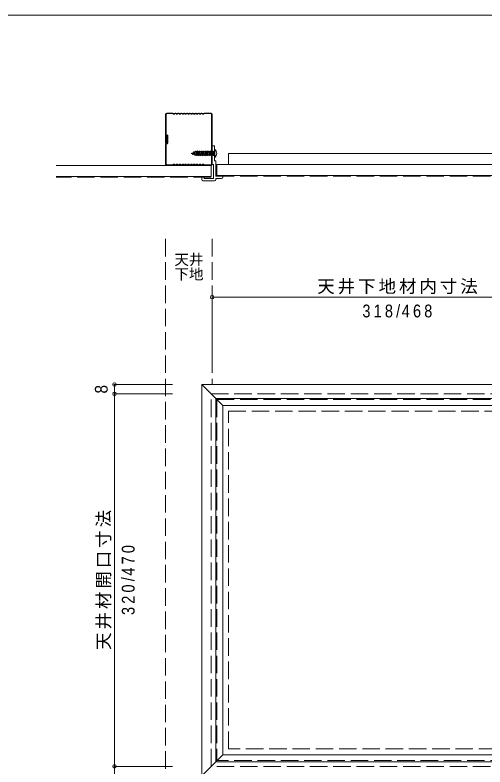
# Model space of a CAD drawing. Units: millimetres on the paper, enlarged 2 times, with parts at other scales. Extents: x -282 to 282, y -195 to 195.
# Drawn here: x 13.4 to 174.9, y -63.3 to 195 of the extents above; entities that cross this region are included whole.
import ezdxf
from ezdxf.enums import TextEntityAlignment as Align

# ---------------------------------------------------------------- set-up
doc = ezdxf.new("R2010")
doc.units = ezdxf.units.MM
doc.header["$LTSCALE"] = 2
doc.header["$PDMODE"] = 32
doc.header["$PDSIZE"] = 1.2
doc.linetypes.add('DASHED3', pattern=[4, 3, -1])
for name, color, linetype, lineweight in [('2-0_ＫＢ製品', 2, 'Continuous', 9), ('2-1_躯体', 3, 'Continuous', 9), ('2-3_寸法', 4, 'Continuous', 9), ('2-8_他製品', 7, 'Continuous', 18), ('3-9_他製品', 7, 'Continuous', 9), ('F-0_図面枠', 5, 'Continuous', 9)]:
    doc.layers.add(name, color=color, linetype=linetype, lineweight=lineweight)
doc.layers.add('2-5_文字', color=7, linetype='Continuous')
doc.layers.add('2-F_補助線', color=7, linetype='Continuous')
doc.styles.add('HGｺﾞｼｯｸM', font='')
doc.styles.get('HGｺﾞｼｯｸM').set_extended_font_data('HGｺﾞｼｯｸM')

# ---------------------------------------------------------------- blocks, each defined once
blk = doc.blocks.new('LGS45×40')
at = {"layer": '3-9_他製品'}
for p, q in [((-14.43, -14.263), (-14.43, 14.404)), ((-14.097, -14.263), (-14.097, 14.404)), ((-13.764, 15.07), (-10.018, 15.07)), ((-13.764, 14.737), (-10.018, 14.737)), ((-9.386, 14.449), (-9.961, 14.724)), ((-9.243, 14.75), (-9.817, 15.025)), ((-8.553, 15.025), (-9.128, 14.75)), ((-8.409, 14.724), (-8.984, 14.449)), ((-7.72, 14.449), (-8.294, 14.724)), ((-7.576, 14.75), (-8.15, 15.025)), ((-6.886, 15.025), (-7.461, 14.75)), ((-6.743, 14.724), (-7.317, 14.449)), ((-6.053, 14.449), (-6.628, 14.724)), ((-5.909, 14.75), (-6.484, 15.025)), ((-5.22, 15.025), (-5.794, 14.75)), ((-5.076, 14.724), (-5.65, 14.449)), ((-4.386, 14.449), (-4.961, 14.724)), ((-4.243, 14.75), (-4.817, 15.025)), ((-3.553, 15.025), (-4.128, 14.75)), ((-3.409, 14.724), (-3.984, 14.449)), ((-2.72, 14.449), (-3.294, 14.724)), ((-2.576, 14.75), (-3.15, 15.025)), ((-1.886, 15.025), (-2.461, 14.75)), ((-1.743, 14.724), (-2.317, 14.449)), ((-1.053, 14.449), (-1.628, 14.724)), ((-0.909, 14.75), (-1.484, 15.025)), ((-0.22, 15.025), (-0.794, 14.75)), ((-0.076, 14.724), (-0.65, 14.449)), ((0.614, 14.449), (0.039, 14.724)), ((0.757, 14.75), (0.183, 15.025)), ((1.447, 15.025), (0.872, 14.75)), ((1.591, 14.724), (1.016, 14.449)), ((2.28, 14.449), (1.706, 14.724)), ((2.424, 14.75), (1.85, 15.025)), ((3.114, 15.025), (2.539, 14.75)), ((3.257, 14.724), (2.683, 14.449)), ((3.947, 14.449), (3.372, 14.724)), ((4.091, 14.75), (3.516, 15.025)), ((4.78, 15.025), (4.206, 14.75)), ((4.924, 14.724), (4.35, 14.449)), ((5.614, 14.449), (5.039, 14.724)), ((5.757, 14.75), (5.183, 15.025)), ((6.447, 15.025), (5.872, 14.75)), ((6.591, 14.724), (6.016, 14.449)), ((7.28, 14.449), (6.706, 14.724)), ((7.424, 14.75), (6.85, 15.025)), ((8.114, 15.025), (7.539, 14.75)), ((8.257, 14.724), (7.683, 14.449)), ((8.315, 15.07), (11.57, 15.07)), ((8.315, 14.737), (11.57, 14.737)), ((11.903, 14.404), (11.903, -1.93)), ((12.236, 14.404), (12.236, -1.93)), ((10.903, -1.93), (10.903, 2.07)), ((11.236, -1.93), (11.236, 2.07)), ((11.57, 2.07), (11.236, 2.07)), ((11.57, 2.07), (11.57, -1.93)), ((11.57, -1.93), (11.903, -1.93)), ((11.936, -14.263), (11.936, -2.963)), ((12.236, -2.963), (12.236, -14.263)), ((-10.018, -14.596), (-13.764, -14.596)), ((-13.764, -14.93), (-10.018, -14.93)), ((-9.386, -14.309), (-9.961, -14.583)), ((-9.243, -14.609), (-9.817, -14.884)), ((-8.553, -14.884), (-9.128, -14.609)), ((-8.409, -14.583), (-8.984, -14.309)), ((-7.72, -14.309), (-8.294, -14.583)), ((-7.576, -14.609), (-8.15, -14.884)), ((-6.886, -14.884), (-7.461, -14.609)), ((-6.743, -14.583), (-7.317, -14.309)), ((-6.053, -14.309), (-6.628, -14.583)), ((-5.909, -14.609), (-6.484, -14.884)), ((-5.22, -14.884), (-5.794, -14.609)), ((-5.076, -14.583), (-5.65, -14.309)), ((-4.386, -14.309), (-4.961, -14.583)), ((-4.243, -14.609), (-4.817, -14.884)), ((-3.553, -14.884), (-4.128, -14.609)), ((-3.409, -14.583), (-3.984, -14.309)), ((-2.72, -14.309), (-3.294, -14.583)), ((-2.576, -14.609), (-3.15, -14.884)), ((-1.886, -14.884), (-2.461, -14.609)), ((-1.743, -14.583), (-2.317, -14.309)), ((-1.053, -14.309), (-1.628, -14.583)), ((-0.909, -14.609), (-1.484, -14.884)), ((-0.22, -14.884), (-0.794, -14.609)), ((-0.076, -14.583), (-0.65, -14.309)), ((0.614, -14.309), (0.039, -14.583)), ((0.757, -14.609), (0.183, -14.884)), ((1.447, -14.884), (0.872, -14.609)), ((1.591, -14.583), (1.016, -14.309)), ((2.28, -14.309), (1.706, -14.583)), ((2.424, -14.609), (1.85, -14.884)), ((3.114, -14.884), (2.539, -14.609)), ((3.257, -14.583), (2.683, -14.309)), ((3.947, -14.309), (3.372, -14.583)), ((4.091, -14.609), (3.516, -14.884)), ((4.78, -14.884), (4.206, -14.609)), ((4.924, -14.583), (4.35, -14.309)), ((5.614, -14.309), (5.039, -14.583)), ((5.757, -14.609), (5.183, -14.884)), ((6.447, -14.884), (5.872, -14.609)), ((6.591, -14.583), (6.016, -14.309)), ((7.28, -14.309), (6.706, -14.583)), ((7.424, -14.609), (6.85, -14.884)), ((8.114, -14.884), (7.539, -14.609)), ((8.257, -14.583), (7.683, -14.309)), ((11.603, -14.596), (8.315, -14.596)), ((8.315, -14.93), (11.57, -14.93))]:
    blk.add_line(p, q, dxfattribs=at)
for centre, radius, start, end in [((-13.764, 14.404), 0.667, 90, 180), ((-13.764, 14.404), 0.333, 90, 180), ((-10.018, 14.604), 0.467, 64.45042, 90), ((-10.018, 14.604), 0.133, 64.45042, 90), ((-9.185, 14.87), 0.467, 244.45042, 295.54958), ((-9.185, 14.87), 0.133, 244.45042, 295.54958), ((-8.352, 14.604), 0.467, 64.45042, 115.54958), ((-8.352, 14.604), 0.133, 64.45042, 115.54958), ((-7.518, 14.87), 0.467, 244.45042, 295.54958), ((-7.518, 14.87), 0.133, 244.45042, 295.54958), ((-6.685, 14.604), 0.467, 64.45042, 115.54958), ((-6.685, 14.604), 0.133, 64.45042, 115.54958), ((-5.852, 14.87), 0.467, 244.45042, 295.54958), ((-5.852, 14.87), 0.133, 244.45042, 295.54958), ((-5.018, 14.604), 0.467, 64.45042, 115.54958), ((-5.018, 14.604), 0.133, 64.45042, 115.54958), ((-4.185, 14.87), 0.467, 244.45042, 295.54958), ((-4.185, 14.87), 0.133, 244.45042, 295.54958), ((-3.352, 14.604), 0.467, 64.45042, 115.54958), ((-3.352, 14.604), 0.133, 64.45042, 115.54958), ((-2.518, 14.87), 0.467, 244.45042, 295.54958), ((-2.518, 14.87), 0.133, 244.45042, 295.54958), ((-1.685, 14.604), 0.467, 64.45042, 115.54958), ((-1.685, 14.604), 0.133, 64.45042, 115.54958), ((-0.852, 14.87), 0.467, 244.45042, 295.54958), ((-0.852, 14.87), 0.133, 244.45042, 295.54958), ((-0.018, 14.604), 0.467, 64.45042, 115.54958), ((-0.018, 14.604), 0.133, 64.45042, 115.54958), ((0.815, 14.87), 0.467, 244.45042, 295.54958), ((0.815, 14.87), 0.133, 244.45042, 295.54958), ((1.648, 14.604), 0.467, 64.45042, 115.54958), ((1.648, 14.604), 0.133, 64.45042, 115.54958), ((2.482, 14.87), 0.467, 244.45042, 295.54958), ((2.482, 14.87), 0.133, 244.45042, 295.54958), ((3.315, 14.604), 0.467, 64.45042, 115.54958), ((3.315, 14.604), 0.133, 64.45042, 115.54958), ((4.148, 14.87), 0.467, 244.45042, 295.54958), ((4.148, 14.87), 0.133, 244.45042, 295.54958), ((4.982, 14.604), 0.467, 64.45042, 115.54958), ((4.982, 14.604), 0.133, 64.45042, 115.54958), ((5.815, 14.87), 0.467, 244.45042, 295.54958), ((5.815, 14.87), 0.133, 244.45042, 295.54958), ((6.648, 14.604), 0.467, 64.45042, 115.54958), ((6.648, 14.604), 0.133, 64.45042, 115.54958), ((7.482, 14.87), 0.467, 244.45042, 295.54958), ((7.482, 14.87), 0.133, 244.45042, 295.54958), ((8.315, 14.604), 0.467, 90, 115.54958), ((8.315, 14.604), 0.133, 90, 115.54958), ((11.57, 14.404), 0.667, 0, 90), ((11.57, 14.404), 0.333, 0, 90), ((11.403, 2.07), 0.5, 0, 180), ((11.403, 2.07), 0.167, 0, 180), ((11.736, -1.93), 0.833, 180, 270), ((11.736, -1.93), 0.5, 180, 268.15143), ((11.736, -1.93), 0.5, 180, 0), ((11.736, -1.93), 0.167, 180, 0), ((11.703, -2.963), 0.533, 0, 88.15143), ((11.736, -2.963), 0.2, 0, 90), ((-13.764, -14.263), 0.667, 180, 270), ((-13.764, -14.263), 0.333, 180, 270), ((-10.018, -14.463), 0.133, 270, 295.54958), ((-10.018, -14.463), 0.467, 270, 295.54958), ((-9.185, -14.73), 0.467, 64.45042, 115.54958), ((-9.185, -14.73), 0.133, 64.45042, 115.54958), ((-8.352, -14.463), 0.467, 244.45042, 295.54958), ((-8.352, -14.463), 0.133, 244.45042, 295.54958), ((-7.518, -14.73), 0.467, 64.45042, 115.54958), ((-7.518, -14.73), 0.133, 64.45042, 115.54958), ((-6.685, -14.463), 0.467, 244.45042, 295.54958), ((-6.685, -14.463), 0.133, 244.45042, 295.54958), ((-5.852, -14.73), 0.467, 64.45042, 115.54958), ((-5.852, -14.73), 0.133, 64.45042, 115.54958), ((-5.018, -14.463), 0.467, 244.45042, 295.54958), ((-5.018, -14.463), 0.133, 244.45042, 295.54958), ((-4.185, -14.73), 0.467, 64.45042, 115.54958), ((-4.185, -14.73), 0.133, 64.45042, 115.54958), ((-3.352, -14.463), 0.467, 244.45042, 295.54958), ((-3.352, -14.463), 0.133, 244.45042, 295.54958), ((-2.518, -14.73), 0.467, 64.45042, 115.54958), ((-2.518, -14.73), 0.133, 64.45042, 115.54958), ((-1.685, -14.463), 0.467, 244.45042, 295.54958), ((-1.685, -14.463), 0.133, 244.45042, 295.54958), ((-0.852, -14.73), 0.467, 64.45042, 115.54958), ((-0.852, -14.73), 0.133, 64.45042, 115.54958), ((-0.018, -14.463), 0.467, 244.45042, 295.54958), ((-0.018, -14.463), 0.133, 244.45042, 295.54958), ((0.815, -14.73), 0.467, 64.45042, 115.54958), ((0.815, -14.73), 0.133, 64.45042, 115.54958), ((1.648, -14.463), 0.467, 244.45042, 295.54958), ((1.648, -14.463), 0.133, 244.45042, 295.54958), ((2.482, -14.73), 0.467, 64.45042, 115.54958), ((2.482, -14.73), 0.133, 64.45042, 115.54958), ((3.315, -14.463), 0.467, 244.45042, 295.54958), ((3.315, -14.463), 0.133, 244.45042, 295.54958), ((4.148, -14.73), 0.467, 64.45042, 115.54958), ((4.148, -14.73), 0.133, 64.45042, 115.54958), ((4.982, -14.463), 0.467, 244.45042, 295.54958), ((4.982, -14.463), 0.133, 244.45042, 295.54958), ((5.815, -14.73), 0.467, 64.45042, 115.54958), ((5.815, -14.73), 0.133, 64.45042, 115.54958), ((6.648, -14.463), 0.467, 244.45042, 295.54958), ((6.648, -14.463), 0.133, 244.45042, 295.54958), ((7.482, -14.73), 0.467, 64.45042, 115.54958), ((7.482, -14.73), 0.133, 64.45042, 115.54958), ((8.315, -14.463), 0.467, 244.45042, 270), ((8.315, -14.463), 0.133, 244.45042, 270), ((11.57, -14.263), 0.667, 270, 0), ((11.603, -14.263), 0.333, 270, 0)]:
    blk.add_arc(centre, radius, start, end, dxfattribs=at)

msp = doc.modelspace()

# ---------------------------------------------------------------- linework, layer by layer
at = {"layer": '2-0_ＫＢ製品'}
for p, q in [((81.2, 150.06), (81.2, 143.66)), ((81.2, 150.06), (82, 150.06)), ((82, 150.06), (82, 144.86)), ((82, 144.86), (82.4, 144.86)), ((82.4, 144.86), (82.4, 139.66)), ((81.2, 143.66), (81.6, 143.66)), ((81.6, 143.66), (81.6, 138.86)), ((82.4, 139.66), (84.8, 139.66)), ((84.8, 139.26), (84.8, 139.66)), ((77.6, 138.46), (77.6, 139.34)), ((77.6, 139.34), (78.4, 139.34)), ((82, 138.06), (78, 138.06)), ((78.4, 139.34), (78.4, 138.86)), ((81.6, 138.86), (78.4, 138.86)), ((84.4, 138.86), (82.4, 138.86)), ((82.4, 138.46), (82.4, 138.86)), ((77.6, 68.06), (212, 68.06)), ((77.6, -66.34), (77.6, 68.06)), ((82.4, 63.26), (82.4, -61.54)), ((207.2, 63.26), (82.4, 63.26)), ((84.8, -59.14), (84.8, 60.86)), ((77.6, -66.34), (84.8, -59.14)), ((84.8, -59.14), (204.8, -59.14)), ((82.4, -61.54), (207.2, -61.54))]:
    msp.add_line(p, q, dxfattribs=at)
at = {"layer": '2-0_ＫＢ製品', "color": 7}
for p, q in [((82, 148.84), (82, 146.08)), ((82, 148.84), (82.09, 148.84)), ((82.09, 148.84), (82.09, 146.08)), ((82.09, 146.08), (82, 146.08))]:
    msp.add_line(p, q, dxfattribs=at)
at = {"layer": '2-0_ＫＢ製品'}
msp.add_lwpolyline([(77.6, 68.06), (84.8, 60.86), (204.8, 60.86)], dxfattribs=at)
at = {"layer": '2-0_ＫＢ製品', "color": 7}
msp.add_arc((81.004, 147.46), 1.756, 308.20724, 51.79276, dxfattribs=at)
at = {"layer": '2-0_ＫＢ製品'}
for centre, start, end in [((78, 138.46), 180, 270), ((82, 138.46), 270, 0), ((84.4, 139.26), 270, 0)]:
    msp.add_arc(centre, 0.4, start, end, dxfattribs=at)
at = {"layer": '2-1_躯体'}
for p, q in [((202.8, 147.46), (86.8, 147.46)), ((86.8, 147.46), (86.8, 143.66)), ((27.6, 143.34), (80.8, 143.34)), ((80.8, 143.34), (80.8, 139.54)), ((206.8, 143.66), (82.8, 143.66)), ((82.8, 143.66), (82.8, 139.86)), ((27.6, 139.54), (80.8, 139.54)), ((206.8, 139.86), (82.8, 139.86))]:
    msp.add_line(p, q, dxfattribs=at)
at = {"layer": '2-1_躯体', "linetype": 'DASHED3'}
for p, q in [((80.8, 64.86), (208.8, 64.86)), ((82.8, 62.86), (82.8, -61.14)), ((86.8, 58.86), (202.8, 58.86)), ((86.8, -57.14), (86.8, 58.86)), ((206.8, -61.14), (82.8, -61.14))]:
    msp.add_line(p, q, dxfattribs=at)
for points in [[(208.8, -63.14), (80.8, -63.14), (80.8, 64.86)], [(82.8, 62.86), (206.8, 62.86), (206.8, -61.14)], [(202.8, 58.86), (202.8, -57.14), (86.8, -57.14)]]:
    msp.add_lwpolyline(points, dxfattribs=at)
at = {"layer": '2-3_寸法'}
for p, q in [((81.2, 98.06), (208.4, 98.06)), ((81.2, 98.06), (81.2, 78.06)), ((47.6, 68.06), (47.6, 64.86)), ((47.6, 68.06), (67.6, 68.06)), ((47.6, 64.86), (67.6, 64.86)), ((47.6, 64.86), (47.6, -63.14)), ((47.6, -63.14), (67.6, -63.14)), ((47.6, -63.14), (47.6, -66.34))]:
    msp.add_line(p, q, dxfattribs=at)
for p in [(81.2, 98.06), (47.6, 68.06), (47.6, 64.86), (47.6, -63.14)]:
    msp.add_point(p, dxfattribs=at)
at = {"layer": '2-8_他製品'}
for p, q in [((75.059, 147.021), (74.787, 147.786)), ((75.092, 147.912), (75.364, 146.895)), ((76.082, 148.06), (75.711, 148.06)), ((76.718, 148.06), (76.347, 148.06)), ((77.354, 148.06), (76.983, 148.06)), ((77.99, 148.06), (77.619, 148.06)), ((78.626, 148.06), (78.255, 148.06)), ((79.262, 148.06), (78.891, 148.06)), ((79.898, 148.06), (79.527, 148.06)), ((80.534, 148.06), (80.163, 148.06)), ((81.17, 148.06), (80.799, 148.06)), ((81.806, 148.06), (82, 147.327)), ((82, 148.183), (81.939, 148.29)), ((76.4, 146.86), (76.029, 146.86)), ((77.036, 146.86), (76.665, 146.86)), ((77.672, 146.86), (77.301, 146.86)), ((78.308, 146.86), (77.937, 146.86)), ((78.944, 146.86), (78.573, 146.86)), ((79.58, 146.86), (79.209, 146.86)), ((80.216, 146.86), (79.845, 146.86)), ((80.852, 146.86), (80.481, 146.86)), ((81.488, 146.86), (81.117, 146.86)), ((82, 146.86), (81.753, 146.86))]:
    msp.add_line(p, q, dxfattribs=at)
at = {"layer": '2-8_他製品', "linetype": 'DASHED3', "lineweight": 9}
for p, q in [((82.8, 139.66), (206.8, 139.66)), ((80.8, 139.34), (27.6, 139.34)), ((65.2, 118.06), (65.2, -136.34)), ((81.2, 118.06), (81.2, 68.06))]:
    msp.add_line(p, q, dxfattribs=at)
at = {"layer": '2-8_他製品'}
for points in [[(75.764, 146.86), (75.364, 146.895), (75.248, 146.694), (75.059, 147.021), (74.673, 147.181), (74.557, 146.98), (74.369, 147.307), (74, 147.46), (74.787, 147.786), (74.976, 148.113), (75.092, 147.912), (75.446, 148.06)], [(74.369, 147.307), (74.454, 147.522), (74.673, 147.181)], [(81.939, 148.29), (81.806, 148.06), (81.435, 148.06)]]:
    msp.add_lwpolyline(points, dxfattribs=at)
for points in [[(75.579, 148.29), (75.446, 148.06), (75.764, 146.86), (75.897, 146.63), (76.029, 146.86), (75.711, 148.06)], [(76.215, 148.29), (76.082, 148.06), (76.4, 146.86), (76.533, 146.63), (76.665, 146.86), (76.347, 148.06)], [(76.851, 148.29), (76.718, 148.06), (77.036, 146.86), (77.169, 146.63), (77.301, 146.86), (76.983, 148.06)], [(77.487, 148.29), (77.354, 148.06), (77.672, 146.86), (77.805, 146.63), (77.937, 146.86), (77.619, 148.06)], [(78.123, 148.29), (77.99, 148.06), (78.308, 146.86), (78.441, 146.63), (78.573, 146.86), (78.255, 148.06)], [(78.759, 148.29), (78.626, 148.06), (78.944, 146.86), (79.077, 146.63), (79.209, 146.86), (78.891, 148.06)], [(79.395, 148.29), (79.262, 148.06), (79.58, 146.86), (79.713, 146.63), (79.845, 146.86), (79.527, 148.06)], [(80.031, 148.29), (79.898, 148.06), (80.216, 146.86), (80.349, 146.63), (80.481, 146.86), (80.163, 148.06)], [(80.667, 148.29), (80.534, 148.06), (80.852, 146.86), (80.985, 146.63), (81.117, 146.86), (80.799, 148.06)], [(81.303, 148.29), (81.17, 148.06), (81.488, 146.86), (81.621, 146.63), (81.753, 146.86), (81.435, 148.06)]]:
    msp.add_lwpolyline(points, close=True, dxfattribs=at)
at = {"layer": 'F-0_図面枠'}
msp.add_line((-282, 195), (282, 195), dxfattribs=at)

# ---------------------------------------------------------------- block references
at = {"layer": '2-F_補助線', "xscale": -0.6, "yscale": 0.6}
msp.add_blockref('LGS45×40', (72.542, 152.298), dxfattribs=at)

# ---------------------------------------------------------------- texts
at = {"layer": '2-3_寸法', "color": 7, "style": 'HGｺﾞｼｯｸM', "width": 0.9}
msp.add_text('8', height=4.399, rotation=90, dxfattribs=at).set_placement((46.6, 64.96), align=Align.BOTTOM_LEFT)
at = {"layer": '2-3_寸法', "color": 7, "char_height": 4.399, "attachment_point": 7, "style": 'HGｺﾞｼｯｸM'}
for s, insert in [('\\T1.17;天井下地材内寸法', (117.3, 99.06)), ('\\T1.39;\\W0.85;318/468', (132.8, 91.06))]:
    msp.add_mtext(s, dxfattribs=dict(at, insert=insert))
at = {"layer": '2-3_寸法', "color": 7, "char_height": 4.399, "attachment_point": 7, "rotation": 90, "style": 'HGｺﾞｼｯｸM'}
for s, insert in [('\\T1.17;天井材開口寸法', (46.6, -23.14)), ('\\T1.39;\\W0.85;320/470', (54.6, -11.14))]:
    msp.add_mtext(s, dxfattribs=dict(at, insert=insert))
at = {"layer": '2-5_文字', "style": 'HGｺﾞｼｯｸM'}
for s, p in [('天井', (68.2, 108.06)), ('下地', (68.2, 103.06))]:
    msp.add_text(s, height=3.666, dxfattribs=at).set_placement(p, align=Align.BOTTOM_LEFT)

doc.saveas('drawing.dxf')
